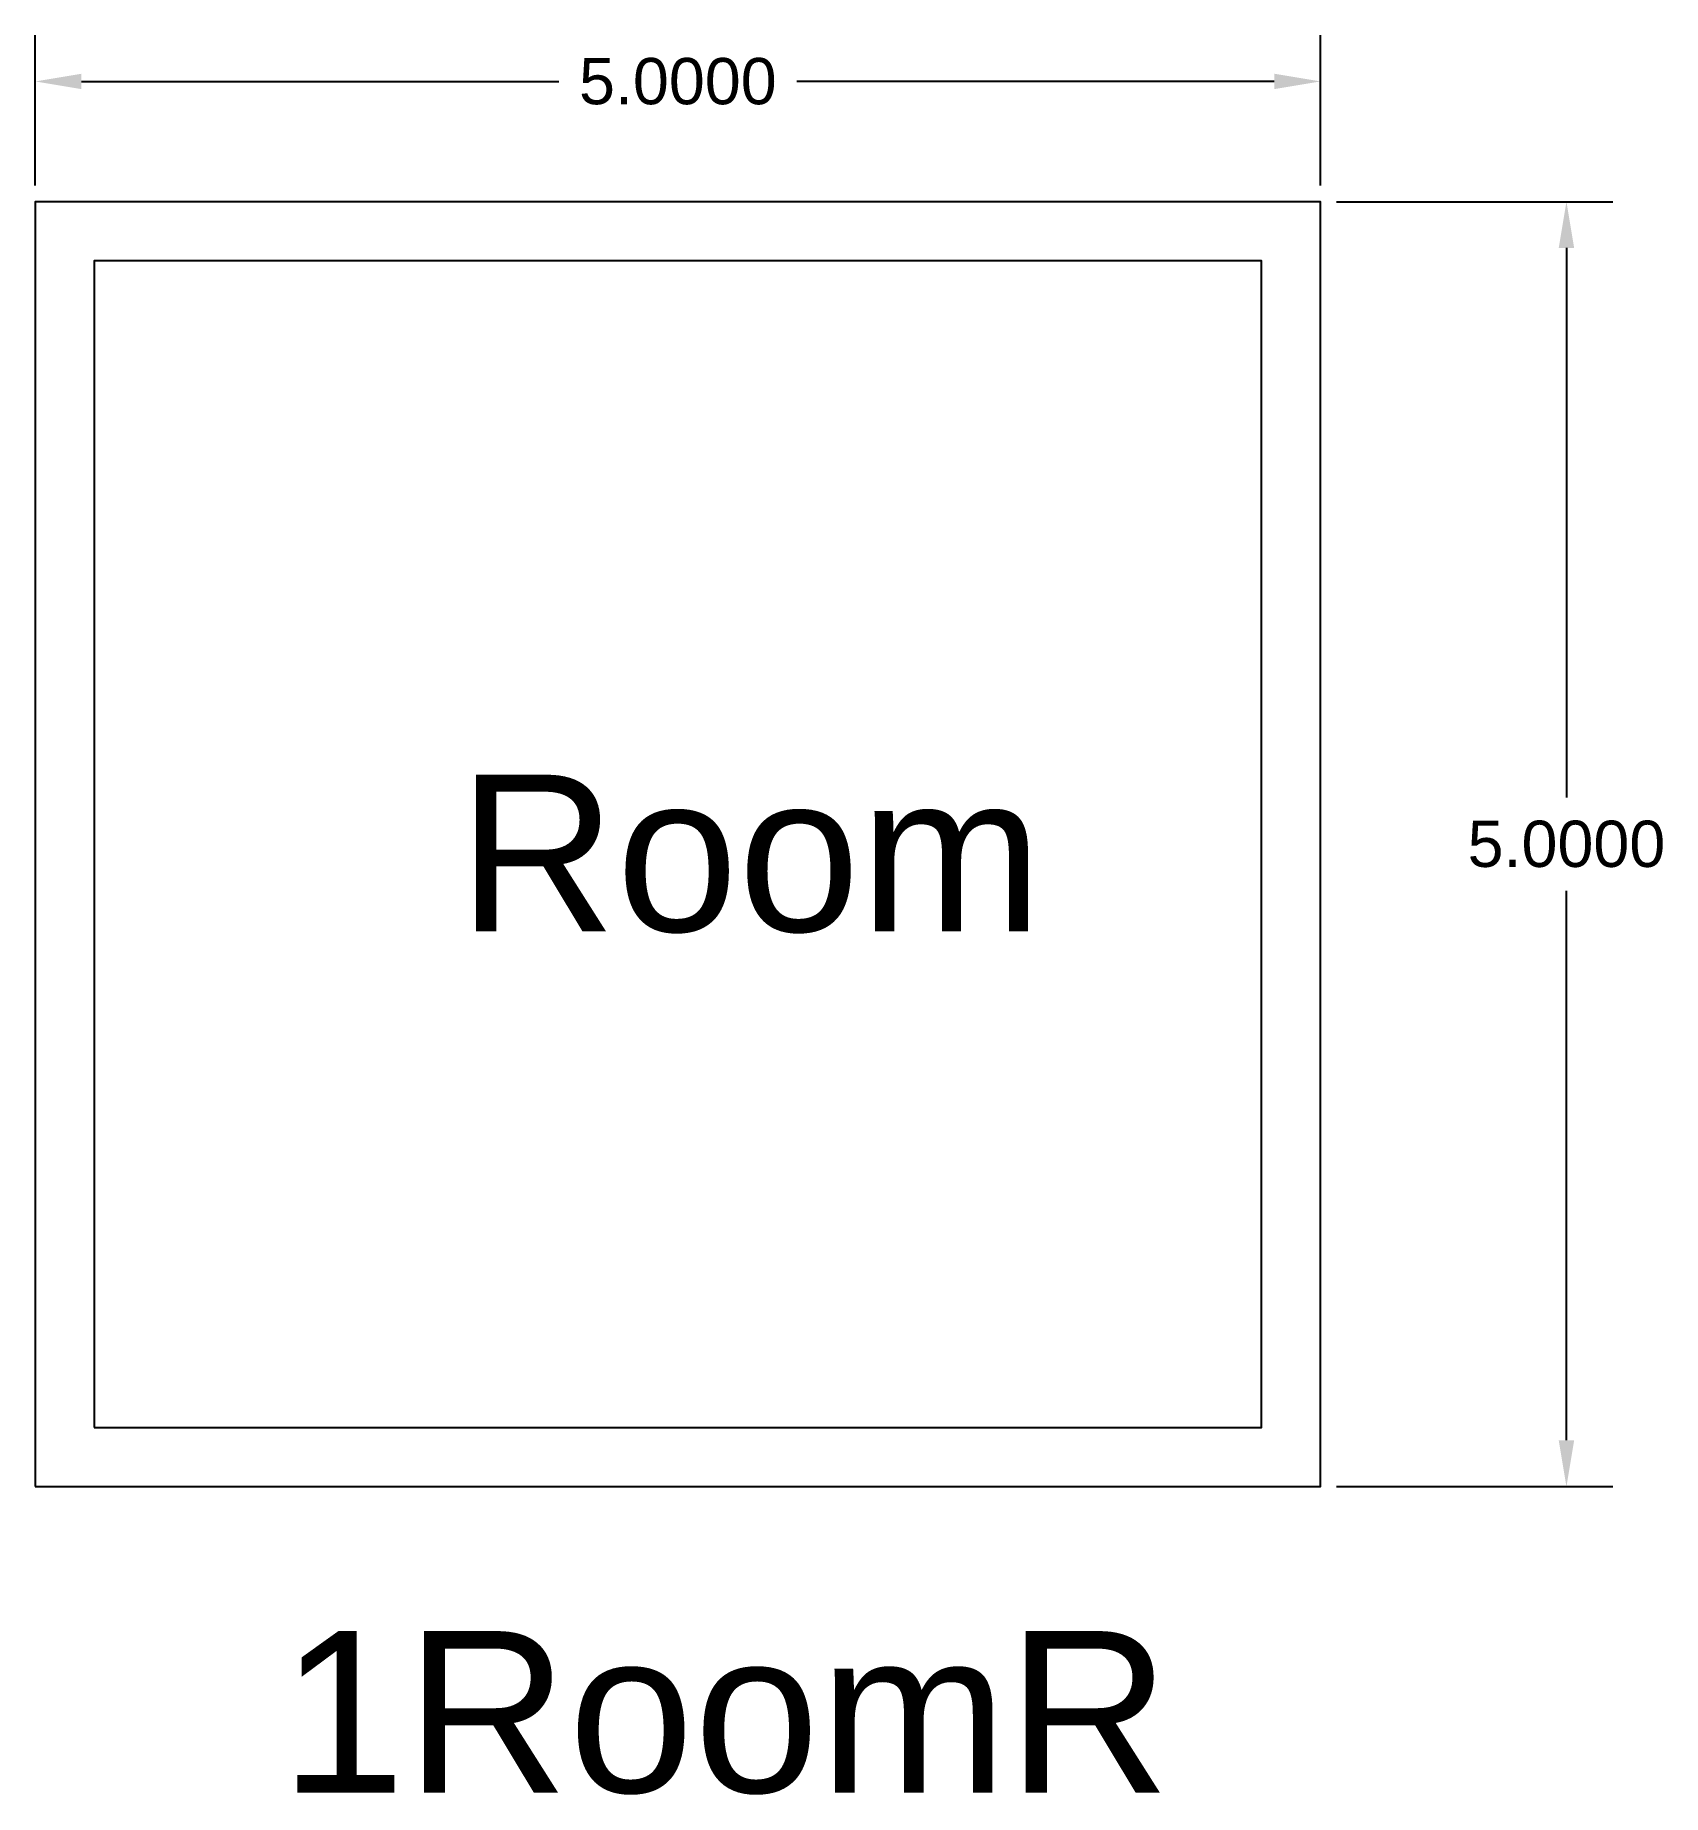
# Model space of a CAD drawing. Header units: millimetres. Extents: x 31.23 to 37.56, y 39.31 to 46.16.
import ezdxf

# ---------------------------------------------------------------- set-up
doc = ezdxf.new("R2010")
doc.units = ezdxf.units.MM
doc.header["$MEASUREMENT"] = 0
doc.styles.get("Standard").update_dxf_attribs({"font": 'Arial.ttf'})
doc.dimstyles.get("Standard").update_dxf_attribs({"dimtxt": 0.18, "dimasz": 0.18, "dimexe": 0.18, "dimexo": 0.0625, "dimgap": 0.09, "dimtad": 0, "dimtih": 1, "dimtoh": 1, "dimdec": 4, "dimzin": 0, "dimdsep": 46, "dimtxsty": 'Standard', "dimcen": 0.09, "dimadec": 0, "dimazin": 0, "dimtfac": 1, "dimtdec": 4, "dimtofl": 0, "dimtmove": 0, "dimatfit": 3, "dimfxl": 1, "dimtolj": 1, "dimtzin": 0, "dimarcsym": 0})

# ---------------------------------------------------------------- blocks, each defined once
blk = doc.blocks.new('*D5')
at = {"color": 0, "lineweight": -2, "transparency": 16777216}
for p, q in [((31.2301, 45.5706), (31.2301, 46.1561)), ((36.2301, 45.5706), (36.2301, 46.1561)), ((31.4101, 45.9761), (33.2668, 45.9761)), ((36.0501, 45.9761), (34.1935, 45.9761))]:
    blk.add_line(p, q, dxfattribs=at)
at = {"color": 0, "transparency": 16777216}
for points in [[(31.4101, 46.0061), (31.4101, 45.9461), (31.2301, 45.9761)], [(36.0501, 46.0061), (36.0501, 45.9461), (36.2301, 45.9761)]]:
    blk.add_solid(points, dxfattribs=at)
at = {"layer": 'Defpoints', "color": 0, "transparency": 16777216}
for p in [(36.2301, 45.9761), (31.2301, 45.5081), (36.2301, 45.5081)]:
    blk.add_point(p, dxfattribs=at)
at = {"color": 0, "transparency": 16777216, "insert": (33.7301, 45.9761), "char_height": 0.18, "attachment_point": 5}
blk.add_mtext('\\A1;5.0000', dxfattribs=at)
blk = doc.blocks.new('*D6')
at = {"color": 0, "lineweight": -2, "transparency": 16777216}
for p, q in [((36.2926, 45.5081), (37.3668, 45.5081)), ((37.1868, 45.3281), (37.1868, 43.19)), ((37.1868, 40.6881), (37.1868, 42.8262)), ((36.2926, 40.5081), (37.3668, 40.5081))]:
    blk.add_line(p, q, dxfattribs=at)
at = {"color": 0, "transparency": 16777216}
for points in [[(37.1568, 45.3281), (37.2168, 45.3281), (37.1868, 45.5081)], [(37.1568, 40.6881), (37.2168, 40.6881), (37.1868, 40.5081)]]:
    blk.add_solid(points, dxfattribs=at)
at = {"layer": 'Defpoints', "color": 0, "transparency": 16777216}
for p in [(36.2301, 45.5081), (36.2301, 40.5081), (37.1868, 40.5081)]:
    blk.add_point(p, dxfattribs=at)
at = {"color": 0, "transparency": 16777216, "insert": (37.1868, 43.0081), "char_height": 0.18, "attachment_point": 5}
blk.add_mtext('\\A1;5.0000', dxfattribs=at)

msp = doc.modelspace()

# ---------------------------------------------------------------- linework, layer by layer
for points in [[(31.23013, 40.50814), (36.23013, 40.50814), (36.23013, 45.50814), (31.23013, 45.50814)], [(31.46013, 40.73814), (36.00013, 40.73814), (36.00013, 45.27814), (31.46013, 45.27814)]]:
    msp.add_lwpolyline(points, close=True)

# ---------------------------------------------------------------- texts
msp.add_text('Room', height=0.610113).set_placement((32.87493, 42.66812))
at = {"insert": (32.18254, 39.94577), "char_height": 0.628313, "attachment_point": 1}
msp.add_mtext_dynamic_manual_height_columns('1RoomR', width=3.4323905, gutter_width=9.51823, heights=[0], dxfattribs=at)

# ---------------------------------------------------------------- dimensions: what is measured, and where the dimension line sits
dim = msp.add_linear_dim(base=(36.23013, 45.97607), p1=(31.23013, 45.50814), p2=(36.23013, 45.50814), dimstyle='Standard')
dim.commit()
dim.dimension.update_dxf_attribs({"geometry": '*D5', "text_midpoint": (33.73013, 45.97607)})
dim = msp.add_linear_dim(base=(37.18677, 40.50814), p1=(36.23013, 45.50814), p2=(36.23013, 40.50814), angle=90, dimstyle='Standard')
dim.commit()
dim.dimension.update_dxf_attribs({"geometry": '*D6', "text_midpoint": (37.18677, 43.00814)})

doc.saveas('drawing.dxf')
